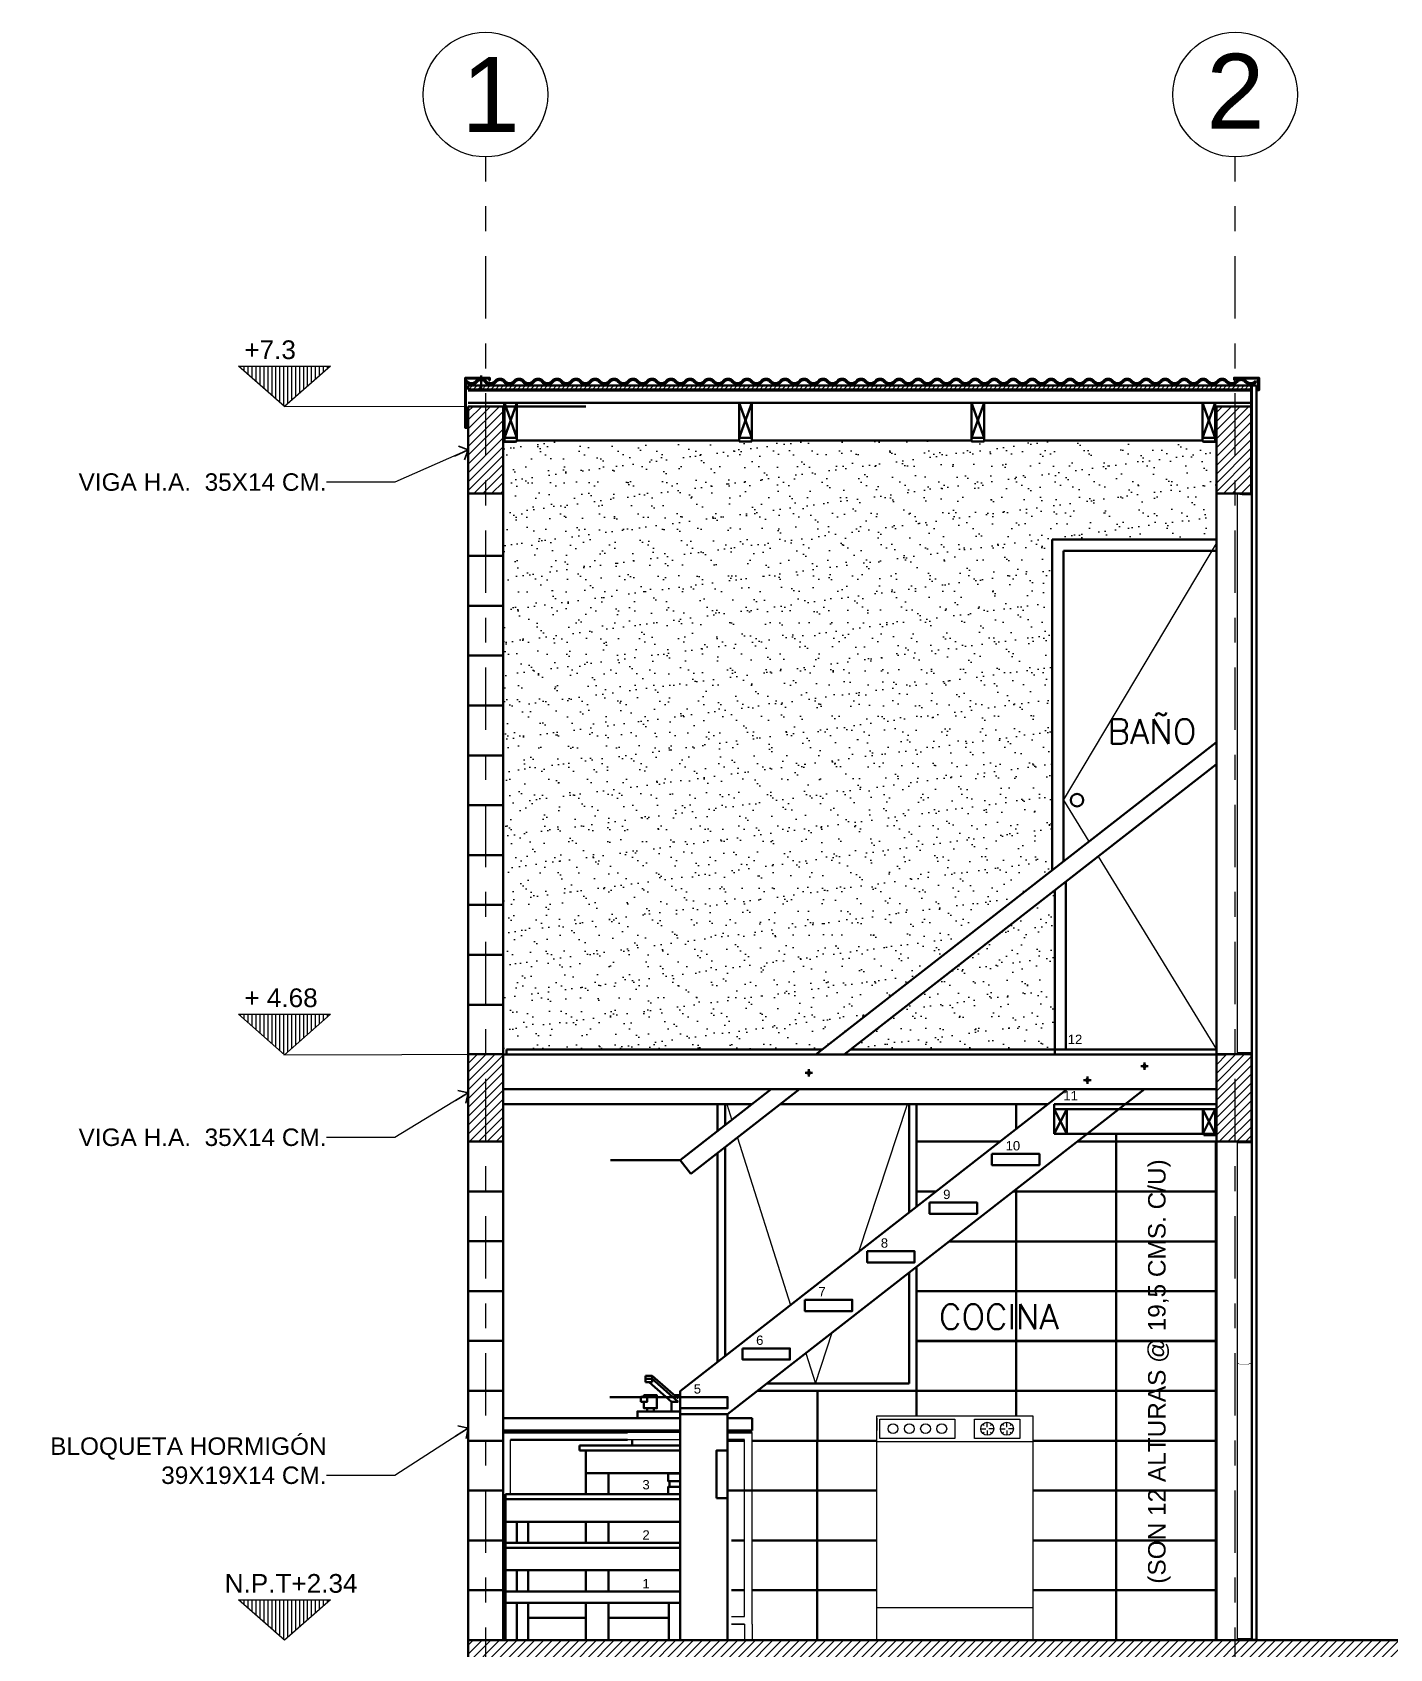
# Model space of a CAD drawing. Header units: metres. Extents: x -87 to 15, y -108 to -10.
# Drawn here: x -35.16 to -29.72, y -34.53 to -28.05 of the extents above; entities that cross this region are included whole.
import ezdxf

# ---------------------------------------------------------------- set-up
doc = ezdxf.new("R2010")
doc.units = ezdxf.units.M
doc.header["$LTSCALE"] = 5
doc.header["$MEASUREMENT"] = 0
doc.linetypes.add('CENTER', pattern=[2, 1.25, -0.25, 0.25, -0.25])
doc.layers.get('0').update_dxf_attribs({"color": 30})
for name, color, linetype, lineweight in [('A-ANNO-SYMB', 3, 'Continuous', 18), ('A-ANNO-TEXT', 3, 'Continuous', 18), ('A-ELEV-MBE1', 7, 'Continuous', 35), ('A-SECT-MCUT', 7, 'Continuous', 35), ('A-SECT-PATT', 8, 'Continuous', 18)]:
    doc.layers.add(name, color=color, linetype=linetype, lineweight=lineweight)
doc.styles.add('E-ARIAL', font='arial.ttf')
doc.styles.add('E-ROMANS', font='romans.shx', dxfattribs={"width": 0.8})
doc.dimstyles.new('E-0050_TICK_12', dxfattribs={"dimscale": 0.001, "dimtxt": 60, "dimasz": 60, "dimexe": 30, "dimexo": 20, "dimgap": 30, "dimtad": 0, "dimzin": 0, "dimdsep": 46, "dimtxsty": 'E-ROMANS', "dimblk": 'OBLIQUE', "dimcen": 30, "dimclrd": 256, "dimclre": 256, "dimclrt": 256, "dimadec": 0, "dimazin": 0, "dimtfac": 1, "dimtmove": 1, "dimatfit": 3, "dimldrblk": 'OPEN90', "dimfxl": 1, "dimtfill": 1, "dimtolj": 1, "dimtzin": 0, "dimlwd": -1, "dimarcsym": 0})
pattern_1 = [(45, (-35.186701, -38.129995), (-0.01767767, 0.01767767), [])]

# ---------------------------------------------------------------- blocks, each defined once
blk = doc.blocks.new('_Oblique')
at = {"color": 0, "linetype": 'ByBlock', "lineweight": -2}
blk.add_line((-0.5, -0.5), (0.5, 0.5), dxfattribs=at)
blk = doc.blocks.new('_Open90')
at = {"color": 0, "linetype": 'ByBlock', "lineweight": -2}
for p, q in [((0, 0), (-1, 0)), ((-0.5, 0.5), (0, 0)), ((0, 0), (-0.5, -0.5))]:
    blk.add_line(p, q, dxfattribs=at)

msp = doc.modelspace()

# ---------------------------------------------------------------- hatches: boundary and pattern name
at = {"layer": 'A-SECT-PATT'}
h = msp.add_hatch(dxfattribs=at)
h.set_pattern_fill('ANSI31', color=256, scale=0.005, angle=225, style=0)
h.set_pattern_definition([(270, (170.330776, -161.218171), (0.015875, -3e-17), [])])
h.paths.add_polyline_path([(-34.3366, -29.3909), (-34.1526, -29.5531), (-33.9686, -29.3909)])
h = msp.add_hatch(dxfattribs=at)
h.set_pattern_fill('ANSI31', color=256, scale=0.1, style=0)
h.set_pattern_definition([(45, (-53.859496, -47.525636), (-0.008838835, 0.008838835), [])])
h.paths.add_polyline_path([(-30.2763, -29.4686), (-33.416, -29.4686), (-33.416, -29.4836), (-30.2763, -29.4836)])
h = msp.add_hatch(dxfattribs=at)
h.set_pattern_fill('ANSI31', color=256, scale=0.2, style=0)
h.set_pattern_definition(pattern_1)
h.paths.add_polyline_path([(-33.276, -29.5518), (-33.416, -29.5518), (-33.416, -29.9018), (-33.276, -29.9018)])
h = msp.add_hatch(dxfattribs=at)
h.set_pattern_fill('ANSI31', color=256, scale=0.2, style=0)
h.set_pattern_definition(pattern_1)
h.paths.add_polyline_path([(-30.2763, -29.5518), (-30.4163, -29.5518), (-30.4163, -29.9018), (-30.2763, -29.9018)])
h = msp.add_hatch(dxfattribs=at)
h.set_pattern_fill('AR-SAND', color=256, scale=0.05, style=0)
h.set_pattern_definition([(37.5, (-35.1867, -38.129995), (-0.00314967, 0.0963412), [0, -0.076, 0, -0.085, 0, -0.08125]), (7.5, (-35.1867, -38.13), (0.0884888, 0.1411073), [0, -0.041, 0, -0.0685, 0, -0.02625]), (327.5, (-35.2482, -38.129995), (0.1557071, 0.00028295), [0, -0.025, 0, -0.09, 0, -0.1175]), (317.5, (-35.2482, -38.13), (0.1503063, 0.0438838), [0, -0.0125, 0, -0.059, 0, -0.0675])])
h.paths.add_polyline_path([(-31.0742, -30.0857), (-30.4163, -30.0857), (-30.4163, -29.9018), (-30.4163, -29.694), (-30.4216, -29.694), (-30.4216, -29.6922), (-30.4716, -29.6922), (-30.4716, -29.6883), (-31.3478, -29.6883), (-31.3478, -29.6922), (-31.3978, -29.6922), (-31.3978, -29.6883), (-32.2792, -29.6883), (-32.2792, -29.6922), (-32.3292, -29.6922), (-32.3292, -29.6883), (-33.2212, -29.6883), (-33.2212, -29.6922), (-33.226, -29.6922), (-33.226, -29.694), (-33.276, -29.694), (-33.276, -29.9018), (-33.276, -30.1516), (-33.276, -30.3516), (-33.276, -30.5516), (-33.276, -30.7516), (-33.276, -30.9516), (-33.276, -31.1516), (-33.276, -31.3516), (-33.276, -31.5516), (-33.276, -31.7516), (-33.276, -31.9516), (-33.276, -32.1507), (-33.2625, -32.1507), (-33.2625, -32.1309), (-31.9963, -32.1309), (-31.0742, -31.4116)])
h.paths.add_polyline_path([(-31.0642, -31.4926), (-31.8825, -32.1309), (-31.0642, -32.1309)], flags=17)
h = msp.add_hatch(dxfattribs=at)
h.set_pattern_fill('ANSI31', color=256, scale=0.005, angle=225, style=0)
h.set_pattern_definition([(270, (170.330776, -163.817288), (0.015875, -3e-17), [])])
h.paths.add_polyline_path([(-34.3366, -31.99), (-34.1526, -32.1523), (-33.9686, -31.99)])
h = msp.add_hatch(dxfattribs=at)
h.set_pattern_fill('ANSI31', color=256, scale=0.2, style=0)
h.set_pattern_definition(pattern_1)
h.paths.add_polyline_path([(-33.276, -32.1502), (-33.416, -32.1502), (-33.416, -32.5002), (-33.276, -32.5002)])
h = msp.add_hatch(dxfattribs=at)
h.set_pattern_fill('ANSI31', color=256, scale=0.2, style=0)
h.set_pattern_definition(pattern_1)
h.paths.add_polyline_path([(-30.276, -32.1502), (-30.416, -32.1502), (-30.416, -32.5002), (-30.276, -32.5002)])
h = msp.add_hatch(dxfattribs=at)
h.set_pattern_fill('STEEL', color=256, scale=0.02, angle=90, style=0)
h.set_pattern_definition([(225, (34.5176769, -66.8587383), (-0.00176776695, 0.00176776695), []), (225, (34.5164269, -66.8587383), (-0.00176776695, 0.00176776695), [])])
h.paths.add_polyline_path([(-30.466, -32.4752), (-30.466, -32.4702), (-30.421, -32.4702), (-30.421, -32.4252), (-30.416, -32.4252), (-30.416, -32.4752)])
h = msp.add_hatch(dxfattribs=at)
h.set_pattern_fill('ANSI31', color=256, scale=0.005, angle=225, style=0)
h.set_pattern_definition([(270, (170.330776, -166.166081), (0.015875, -3e-17), [])])
h.paths.add_polyline_path([(-34.3366, -34.3388), (-34.1526, -34.5011), (-33.9686, -34.3388)])
h = msp.add_hatch(dxfattribs=at)
h.set_pattern_fill('ANSI31', color=256, scale=0.2, style=0)
h.set_pattern_definition(pattern_1)
h.paths.add_polyline_path([(-33.276, -34.6009), (-30.4159, -34.6009), (-30.4159, -34.8509), (-30.2659, -34.8509), (-30.2659, -34.6009), (-27.4235, -34.6009), (-27.4235, -34.8509), (-27.2735, -34.8509), (-27.2735, -34.5009), (-27.4235, -34.5009), (-32.079, -34.5009), (-33.416, -34.5009), (-33.416, -34.8509), (-33.276, -34.8509)])

# ---------------------------------------------------------------- linework, layer by layer
at = {"layer": 'A-ANNO-SYMB'}
for p, q in [((-34.1528, -29.553), (-33.426, -29.5515)), ((-30.3331, -29.9044), (-30.3331, -32.1453)), ((-30.3125, -29.9058), (-30.2761, -29.9058)), ((-30.2761, -29.9058), (-30.2761, -32.1467)), ((-34.1551, -32.1521), (-33.2089, -32.1506)), ((-30.2767, -32.1453), (-30.3331, -32.1453)), ((-30.2761, -32.1467), (-30.3125, -32.1467)), ((-30.3331, -32.5059), (-30.3331, -34.4949)), ((-30.2767, -32.5059), (-30.3331, -32.5059)), ((-30.2767, -32.5059), (-30.2767, -34.497)), ((-33.276, -33.6593), (-33.276, -33.6093)), ((-33.276, -34.4358), (-33.276, -33.6673)), ((-33.246, -33.9089), (-33.246, -33.6973)), ((-32.566, -33.6673), (-32.777, -33.6673)), ((-32.566, -33.6973), (-32.777, -33.6973)), ((-32.308, -34.4058), (-32.308, -33.6973)), ((-32.278, -34.4358), (-32.278, -33.6673)), ((-32.3601, -34.4058), (-32.308, -34.4058)), ((-33.276, -34.4358), (-33.276, -34.5002)), ((-32.3601, -34.4358), (-32.308, -34.4358)), ((-32.308, -34.4358), (-32.308, -34.5002)), ((-32.278, -34.4358), (-32.278, -34.5002)), ((-30.2776, -34.4949), (-30.3331, -34.4949))]:
    msp.add_line(p, q, dxfattribs=at)
at = {"layer": 'A-ANNO-SYMB', "ltscale": 0.003}
for p, q in [((-31.0292, -31.1314), (-30.4163, -30.1013)), ((-31.0292, -31.1314), (-30.9275, -31.2972)), ((-30.8907, -31.3573), (-30.4161, -32.1309)), ((-32.3797, -32.3507), (-32.3595, -32.4142)), ((-31.8497, -32.9427), (-31.655, -32.3507)), ((-32.3369, -32.4853), (-32.1235, -33.1562)), ((-32.0235, -33.4709), (-31.9564, -33.2668)), ((-32.0622, -33.3493), (-32.0235, -33.4709)), ((-31.7779, -33.6093), (-31.7779, -33.6593)), ((-31.3524, -33.6346), (-31.3476, -33.6394)), ((-31.3346, -33.6459), (-31.3346, -33.6263)), ((-31.3215, -33.6394), (-31.3165, -33.6343)), ((-31.2742, -33.6346), (-31.2694, -33.6394)), ((-31.2563, -33.6459), (-31.2563, -33.6263)), ((-31.2433, -33.6394), (-31.2382, -33.6343)), ((-31.152, -33.7046), (-31.778, -33.7046)), ((-31.3607, -33.6524), (-31.3411, -33.6524)), ((-31.3476, -33.6655), (-31.353, -33.6708)), ((-31.3346, -33.6589), (-31.3346, -33.6785)), ((-31.3085, -33.6524), (-31.328, -33.6524)), ((-31.3162, -33.6708), (-31.3215, -33.6655)), ((-31.2824, -33.6524), (-31.2628, -33.6524)), ((-31.2694, -33.6655), (-31.2747, -33.6708)), ((-31.2563, -33.6589), (-31.2563, -33.6785)), ((-31.2302, -33.6524), (-31.2498, -33.6524)), ((-31.2379, -33.6708), (-31.2433, -33.6655)), ((-31.778, -34.3698), (-31.152, -34.3698))]:
    msp.add_line(p, q, dxfattribs=at)
at = {"layer": 'A-ANNO-SYMB', "linetype": 'CENTER', "ltscale": 0.04}
for points in [[(-33.3458, -39.0995), (-33.3458, -28.5516)], [(-30.3409, -39.0995), (-30.3409, -28.5516)]]:
    msp.add_lwpolyline(points, dxfattribs=at)
at = {"layer": 'A-ANNO-SYMB'}
for points in [[(-34.1528, -29.553), (-34.3368, -29.3907), (-33.9688, -29.3907)], [(-34.1528, -32.1521), (-34.3368, -31.9898), (-33.9688, -31.9898)], [(-34.1528, -34.5009), (-34.3368, -34.3386), (-33.9688, -34.3386)], [(-32.308, -34.4358), (-32.3601, -34.4358), (-32.3601, -34.4358), (-32.308, -34.4358)]]:
    msp.add_lwpolyline(points, close=True, dxfattribs=at)
at = {"layer": 'A-ANNO-SYMB', "ltscale": 0.003}
for points in [[(-31.778, -34.5002), (-31.778, -33.6002), (-31.152, -33.6002), (-31.152, -34.5002)], [(-31.765, -33.6915), (-31.765, -33.6133), (-31.465, -33.6133), (-31.465, -33.6915)], [(-31.3867, -33.6915), (-31.3867, -33.6133), (-31.2041, -33.6133), (-31.2041, -33.6915)]]:
    msp.add_lwpolyline(points, close=True, dxfattribs=at)
at = {"layer": 'A-ANNO-SYMB'}
for centre in [(-33.347, -28.3016), (-30.3409, -28.3016)]:
    msp.add_circle(centre, 0.25, dxfattribs=at)
at = {"layer": 'A-ANNO-SYMB', "ltscale": 0.003}
for centre, radius in [((-31.7128, -33.6524), 0.0196), ((-31.6476, -33.6524), 0.0196), ((-31.5824, -33.6524), 0.0196), ((-31.5172, -33.6524), 0.0196), ((-31.3346, -33.6524), 0.0261), ((-31.2563, -33.6524), 0.0261)]:
    msp.add_circle(centre, radius, dxfattribs=at)
at = {"layer": 'A-ELEV-MBE1'}
for p, q in [((-33.3639, -29.4286), (-33.3639, -29.4879)), ((-33.4218, -29.4499), (-33.4257, -29.4531)), ((-33.416, -29.4686), (-30.2763, -29.4686)), ((-33.416, -29.4836), (-33.416, -29.4686)), ((-33.416, -29.4836), (-30.2763, -29.4836)), ((-33.416, -29.4883), (-30.2763, -29.4883)), ((-33.3317, -29.4476), (-33.3287, -29.4476)), ((-32.355, -29.4499), (-32.3589, -29.4531)), ((-32.3169, -29.4499), (-32.3131, -29.4531)), ((-31.7454, -29.4499), (-31.7493, -29.4531)), ((-30.6786, -29.4499), (-30.6825, -29.4531)), ((-30.6405, -29.4499), (-30.6367, -29.4531)), ((-30.3421, -29.4467), (-30.3451, -29.4467)), ((-30.2763, -29.4836), (-30.2763, -29.4686)), ((-30.2763, -29.4836), (-30.2763, -29.5518)), ((-30.2559, -29.4686), (-30.2739, -29.4686)), ((-30.2589, -29.4491), (-30.2549, -29.452)), ((-30.2551, -29.4872), (-30.2551, -29.4742)), ((-30.2521, -29.4742), (-30.2551, -29.4742)), ((-30.2521, -29.4842), (-30.2521, -29.4742)), ((-33.4157, -29.5383), (-30.2763, -29.5383)), ((-33.276, -29.5518), (-32.9451, -29.5518)), ((-33.2717, -29.594), (-33.2717, -29.5383)), ((-30.4216, -29.6922), (-30.4216, -29.5383)), ((-33.4217, -29.6346), (-33.4217, -29.6246)), ((-33.4187, -29.6246), (-33.4217, -29.6246)), ((-33.4187, -29.6376), (-33.4187, -29.6246)), ((-33.2712, -29.594), (-33.276, -29.594)), ((-33.2212, -29.6883), (-32.3292, -29.6883)), ((-32.2792, -29.6883), (-31.3978, -29.6883)), ((-31.3478, -29.6883), (-30.4716, -29.6883)), ((-30.4216, -29.644), (-30.4173, -29.644)), ((-33.226, -29.694), (-33.226, -29.6922)), ((-30.4163, -29.9018), (-30.4159, -34.5009)), ((-31.0742, -31.4116), (-31.0742, -30.0857)), ((-30.4163, -30.0857), (-31.0742, -30.0857)), ((-31.0292, -30.1307), (-31.0292, -31.3765)), ((-30.4163, -30.1307), (-31.0292, -30.1307)), ((-32.0218, -32.1508), (-30.416, -30.8982)), ((-31.908, -32.1508), (-30.416, -30.987)), ((-31.0642, -32.1307), (-31.0642, -31.4926)), ((-31.0192, -31.4575), (-31.0192, -32.1307)), ((-33.276, -32.1509), (-30.4161, -32.1507)), ((-33.2625, -32.1309), (-33.2625, -32.1509)), ((-31.9963, -32.1309), (-33.2625, -32.1309)), ((-30.4161, -32.1309), (-31.8825, -32.1309)), ((-31.0642, -32.1507), (-31.8821, -32.1507)), ((-31.0642, -32.1307), (-31.0642, -32.1507)), ((-30.378, -32.1507), (-31.0642, -32.1507)), ((-32.0502, -32.2399), (-32.0502, -32.2099)), ((-30.6895, -32.1981), (-30.7195, -32.1981)), ((-30.7045, -32.2131), (-30.7045, -32.1831)), ((-32.0352, -32.2249), (-32.0652, -32.2249)), ((-30.9186, -32.2542), (-30.9486, -32.2542)), ((-30.9336, -32.2692), (-30.9336, -32.2392)), ((-33.276, -32.2909), (-30.4161, -32.2907)), ((-32.566, -33.5014), (-31.0139, -32.2907)), ((-32.566, -32.5752), (-32.2013, -32.2908)), ((-32.5229, -32.6304), (-32.0875, -32.2908)), ((-32.376, -33.5941), (-30.705, -32.2907)), ((-32.2781, -32.3507), (-33.276, -32.3507)), ((-32.416, -32.3507), (-32.416, -32.4582)), ((-32.416, -32.4582), (-32.416, -32.3509)), ((-32.386, -32.4348), (-32.386, -32.3507)), ((-31.0908, -32.3507), (-32.1643, -32.3507)), ((-31.6485, -32.7857), (-31.6485, -32.3507)), ((-31.6185, -32.7112), (-31.6185, -32.3507)), ((-31.2185, -32.4503), (-31.2185, -32.3507)), ((-31.066, -32.3502), (-31.066, -32.3702)), ((-30.8069, -32.3702), (-30.416, -32.3702)), ((-30.416, -32.3507), (-30.7819, -32.3507)), ((-30.7813, -32.3502), (-30.416, -32.3502)), ((-30.421, -32.4689), (-30.4211, -32.3702)), ((-30.9351, -32.4702), (-30.416, -32.4702)), ((-32.386, -33.361), (-32.386, -32.5236)), ((-32.386, -32.5834), (-32.386, -32.5236)), ((-32.566, -32.5752), (-32.8456, -32.5752)), ((-32.566, -32.5752), (-32.5229, -32.6304)), ((-32.416, -32.6152), (-32.416, -32.547)), ((-32.416, -32.547), (-32.416, -33.3844)), ((-32.416, -32.547), (-32.416, -32.6152)), ((-32.416, -33.3844), (-32.416, -32.757)), ((-31.6485, -33.4709), (-31.6485, -33.0267)), ((-31.6185, -33.5009), (-31.6185, -33.028)), ((-32.7048, -33.4398), (-32.7048, -33.4528)), ((-32.6788, -33.4398), (-32.7048, -33.4398)), ((-32.6788, -33.4528), (-32.6788, -33.4398)), ((-32.5744, -33.5311), (-32.6788, -33.4398)), ((-32.7048, -33.4528), (-32.7048, -33.4659)), ((-32.7048, -33.4528), (-32.6788, -33.4528)), ((-32.7048, -33.4659), (-32.6788, -33.4659)), ((-32.6903, -33.4658), (-32.6005, -33.5441)), ((-32.6788, -33.4659), (-32.6788, -33.4528)), ((-32.6788, -33.4528), (-32.5744, -33.5441)), ((-32.566, -33.5014), (-32.566, -34.3052)), ((-32.218, -33.4709), (-31.6485, -33.4709)), ((-31.6185, -33.5002), (-32.1016, -33.5002)), ((-31.6185, -33.5009), (-32.1016, -33.5009)), ((-31.6485, -33.4709), (-32.0359, -33.4709)), ((-32.566, -33.5252), (-32.8483, -33.5252)), ((-32.6983, -33.5832), (-32.6983, -33.5702)), ((-32.6722, -33.5702), (-32.6722, -33.5832)), ((-32.6005, -33.5441), (-32.6005, -33.5832)), ((-32.6005, -33.5441), (-32.5744, -33.5441)), ((-32.566, -33.518), (-32.5893, -33.518)), ((-33.276, -33.6093), (-32.566, -33.6093)), ((-32.7375, -33.6093), (-32.566, -33.6093)), ((-32.566, -33.7047), (-32.566, -33.5878)), ((-32.376, -33.5936), (-32.566, -33.5936)), ((-32.376, -33.5941), (-32.376, -34.5002)), ((-32.376, -33.6093), (-32.278, -33.6093)), ((-32.278, -33.6593), (-32.278, -33.6093)), ((-33.276, -33.6593), (-32.566, -33.6593)), ((-33.276, -33.6673), (-32.777, -33.6673)), ((-33.246, -33.6973), (-32.777, -33.6973)), ((-32.376, -33.6593), (-32.278, -33.6593)), ((-32.376, -33.6673), (-32.278, -33.6673)), ((-32.376, -33.6973), (-32.308, -33.6973)), ((-32.308, -33.7002), (-32.376, -33.7002)), ((-31.152, -33.7002), (-30.4185, -33.7002)), ((-30.4185, -33.7002), (-30.4185, -34.5002)), ((-32.9701, -33.7202), (-32.9701, -33.7402)), ((-32.566, -33.7202), (-32.9701, -33.7202)), ((-32.566, -33.7402), (-32.9701, -33.7402)), ((-32.9442, -33.7402), (-32.9442, -33.9152)), ((-32.566, -33.8302), (-32.9442, -33.8302)), ((-32.8542, -33.8302), (-32.8542, -33.9152)), ((-32.6089, -33.8321), (-32.6089, -33.8302)), ((-32.6089, -33.8856), (-32.6089, -33.8625)), ((-33.266, -33.9352), (-33.266, -33.9152)), ((-32.566, -33.9152), (-33.266, -33.9152)), ((-33.266, -34.1102), (-33.266, -33.9352)), ((-32.566, -33.9352), (-33.266, -33.9352)), ((-32.566, -34.0252), (-33.266, -34.0252)), ((-33.2208, -34.1102), (-33.2208, -34.0252)), ((-33.176, -34.0252), (-33.176, -34.1102)), ((-32.9442, -34.0252), (-32.9442, -34.1102)), ((-32.8542, -34.0252), (-32.8542, -34.1102)), ((-33.266, -34.1102), (-33.266, -34.1302)), ((-32.566, -34.1102), (-33.266, -34.1102)), ((-33.266, -34.1302), (-33.266, -34.3052)), ((-32.566, -34.1302), (-33.266, -34.1302)), ((-32.566, -34.2202), (-33.266, -34.2202)), ((-33.2208, -34.2202), (-33.2208, -34.3052)), ((-33.176, -34.3052), (-33.176, -34.2202)), ((-32.9442, -34.2202), (-32.9442, -34.3052)), ((-32.8542, -34.2202), (-32.8542, -34.3052)), ((-33.266, -34.3502), (-33.266, -34.3052)), ((-32.566, -34.3052), (-33.266, -34.3052)), ((-32.566, -34.3502), (-33.266, -34.3502)), ((-33.176, -34.3502), (-33.176, -34.5002)), ((-32.9442, -34.3502), (-32.9442, -34.5002)), ((-32.8542, -34.3502), (-32.8542, -34.5002)), ((-32.566, -34.3052), (-32.566, -34.3502)), ((-32.9442, -34.4102), (-33.176, -34.4102)), ((-32.611, -34.4102), (-32.8542, -34.4102))]:
    msp.add_line(p, q, dxfattribs=at)
at = {"layer": 'A-ELEV-MBE1', "ltscale": 0.03}
for p, q in [((-31.066, -32.3502), (-30.7813, -32.3502)), ((-31.066, -32.3702), (-30.8069, -32.3702)), ((-31.016, -32.3702), (-31.066, -32.4702)), ((-31.066, -32.3702), (-31.016, -32.4702)), ((-30.4211, -32.3702), (-30.4711, -32.4702)), ((-30.4711, -32.3705), (-30.4211, -32.4705)), ((-31.066, -32.4702), (-30.9351, -32.4702))]:
    msp.add_line(p, q, dxfattribs=at)
at = {"layer": 'A-ELEV-MBE1'}
for points in [[(-33.4187, -29.6376), (-33.4287, -29.6376), (-33.4287, -29.4376), (-33.3287, -29.4376), (-33.3287, -29.4476)], [(-33.4217, -29.6346), (-33.4257, -29.6346), (-33.4257, -29.4406), (-33.3317, -29.4406), (-33.3317, -29.4476)], [(-30.2551, -29.4872), (-30.2451, -29.4872), (-30.2451, -29.4367), (-30.3451, -29.4367), (-30.3451, -29.4467)], [(-30.2521, -29.4842), (-30.2481, -29.4842), (-30.2481, -29.4397), (-30.3421, -29.4397), (-30.3421, -29.4467)], [(-30.2559, -29.4686), (-30.2559, -34.499), (-30.2739, -34.499), (-30.2739, -29.4686)], [(-33.276, -29.594), (-33.276, -29.694), (-33.226, -29.694)], [(-30.4173, -29.594), (-30.4173, -29.694), (-30.4673, -29.694)], [(-33.2712, -29.6784), (-33.2712, -29.6922), (-33.2212, -29.6922), (-33.2212, -29.6784)], [(-32.3292, -29.6784), (-32.3292, -29.6922), (-32.2792, -29.6922), (-32.2792, -29.6784)], [(-31.3978, -29.6784), (-31.3978, -29.6922), (-31.3478, -29.6922), (-31.3478, -29.6784)], [(-30.4716, -29.6784), (-30.4716, -29.6922), (-30.4216, -29.6922), (-30.4216, -29.6784)], [(-31.4203, -32.5009), (-31.6185, -32.5009), (-31.6185, -32.3507)], [(-30.8185, -32.4702), (-30.8185, -32.5009), (-30.9744, -32.5009)], [(-30.4185, -32.5009), (-30.4185, -32.5009), (-30.8185, -32.5009), (-30.8185, -32.4702)], [(-30.466, -32.4752), (-30.466, -32.4702), (-30.421, -32.4702), (-30.421, -32.4252), (-30.416, -32.4252)], [(-30.466, -32.4752), (-30.416, -32.4752), (-30.416, -32.4252)], [(-31.5398, -32.7009), (-31.6185, -32.7009), (-31.6185, -32.5009), (-31.2834, -32.5009)], [(-30.9744, -32.5009), (-30.8185, -32.5009), (-30.8185, -32.7009), (-31.2185, -32.7009), (-31.2185, -32.6913)], [(-31.6185, -32.7623), (-31.6185, -32.7009), (-31.6088, -32.7009)], [(-31.2308, -32.7009), (-31.2185, -32.7009), (-31.2185, -32.9009), (-31.4873, -32.9009)], [(-31.2185, -32.6913), (-31.2185, -32.7009), (-31.2308, -32.7009)], [(-31.4873, -32.9009), (-31.2185, -32.9009), (-31.2185, -33.1009), (-31.6185, -33.1009), (-31.6185, -33.0033)], [(-32.2556, -33.5002), (-32.016, -33.5002), (-32.016, -33.7002)], [(-31.6185, -33.6002), (-31.6185, -33.5002), (-31.2185, -33.5002), (-31.2185, -33.6002)], [(-31.2185, -33.6002), (-31.2185, -33.5002), (-30.8185, -33.5002), (-30.8185, -34.5002)], [(-30.8185, -33.6002), (-30.8185, -33.5002), (-30.4185, -33.5002), (-30.4185, -33.7002), (-30.4284, -33.7002)], [(-32.7114, -33.5245), (-32.7114, -33.518), (-32.6592, -33.518), (-32.6592, -33.5702), (-32.7114, -33.5702), (-32.7114, -33.5441)], [(-32.566, -33.5832), (-32.7375, -33.5832), (-32.7375, -33.6093), (-32.566, -33.6093)], [(-32.7589, -33.7202), (-32.7589, -33.6973)], [(-32.278, -33.7002), (-32.079, -33.7002)], [(-32.017, -33.7002), (-32.278, -33.7002)], [(-32.017, -33.7002), (-32.049, -33.7002)], [(-32.049, -33.7002), (-32.017, -33.7002)], [(-31.778, -33.9002), (-32.017, -33.9002), (-32.017, -33.7002), (-31.778, -33.7002)], [(-31.152, -33.7002), (-31.111, -33.7002)], [(-32.421, -33.9302), (-32.421, -33.7402), (-32.376, -33.7402), (-32.376, -33.9302), (-32.421, -33.9302)], [(-32.566, -33.8625), (-32.6144, -33.8625), (-32.6144, -33.8321), (-32.566, -33.8321)], [(-32.6144, -33.9089), (-32.6144, -33.8856), (-32.566, -33.8856)], [(-32.278, -33.9002), (-32.376, -33.9002)], [(-32.3601, -33.9002), (-32.308, -33.9002)], [(-32.079, -33.9002), (-32.278, -33.9002)], [(-32.278, -33.9002), (-32.017, -33.9002)], [(-32.049, -33.9002), (-32.017, -33.9002)], [(-31.778, -34.1002), (-32.017, -34.1002), (-32.017, -33.9002), (-31.778, -33.9002)], [(-31.111, -33.9002), (-31.152, -33.9002)], [(-31.152, -33.9002), (-30.416, -33.9002)], [(-32.3601, -34.1002), (-32.308, -34.1002)], [(-32.308, -34.1002), (-32.3601, -34.1002)], [(-32.017, -34.1002), (-32.278, -34.1002)], [(-32.278, -34.1002), (-32.079, -34.1002)], [(-32.017, -34.1002), (-32.049, -34.1002)], [(-32.049, -34.1002), (-32.017, -34.1002)], [(-31.778, -34.3002), (-32.017, -34.3002), (-32.017, -34.1002), (-31.778, -34.1002)], [(-30.416, -34.1002), (-31.152, -34.1002)], [(-31.152, -34.1002), (-31.111, -34.1002)], [(-33.266, -34.5002), (-33.266, -34.3502), (-33.221, -34.3502), (-33.221, -34.5002), (-33.266, -34.5002)], [(-32.611, -34.5002), (-32.611, -34.3502), (-32.566, -34.3502), (-32.566, -34.5002), (-32.611, -34.5002)], [(-32.3601, -34.3002), (-32.308, -34.3002)], [(-32.308, -34.3002), (-32.3601, -34.3002)], [(-32.017, -34.3002), (-32.278, -34.3002)], [(-32.278, -34.3002), (-32.079, -34.3002)], [(-32.017, -34.3002), (-32.049, -34.3002)], [(-32.049, -34.3002), (-32.017, -34.3002)], [(-32.017, -34.5002), (-32.017, -34.3002), (-31.778, -34.3002)], [(-30.4159, -34.3002), (-31.152, -34.3002)], [(-31.617, -34.5002), (-32.017, -34.5002), (-32.017, -34.4358)], [(-30.4159, -34.5009), (-30.4159, -34.5009), (-30.2659, -34.5009)]]:
    msp.add_lwpolyline(points, dxfattribs=at)
at = {"layer": 'A-ELEV-MBE1', "const_width": 0.0015}
for points in [[(-30.3343, -29.9336), (-30.3343, -29.9036), (-30.3253, -29.9036), (-30.3224, -29.9066), (-30.3051, -29.9066), (-30.2878, -29.9066), (-30.2848, -29.9036), (-30.2758, -29.9036), (-30.2758, -29.9336)], [(-30.3343, -32.1195), (-30.3343, -32.1495), (-30.3253, -32.1495), (-30.3224, -32.1465), (-30.3051, -32.1465), (-30.2878, -32.1465), (-30.2848, -32.1495), (-30.2758, -32.1495), (-30.2758, -32.1195)], [(-30.3343, -32.5317), (-30.3343, -32.5017), (-30.3253, -32.5017), (-30.3224, -32.5046), (-30.3051, -32.5046), (-30.2878, -32.5046), (-30.2848, -32.5017), (-30.2758, -32.5017), (-30.2758, -32.5317)], [(-30.3343, -33.4214), (-30.3343, -33.3914), (-30.3253, -33.3914), (-30.3224, -33.3944), (-30.3051, -33.3944), (-30.2878, -33.3944), (-30.2848, -33.3914), (-30.2758, -33.3914), (-30.2758, -33.4214)], [(-30.3343, -34.4703), (-30.3343, -34.5003), (-30.3253, -34.5003), (-30.3224, -34.4973), (-30.3051, -34.4973), (-30.2878, -34.4973), (-30.2848, -34.5003), (-30.2758, -34.5003), (-30.2758, -34.4703)]]:
    msp.add_lwpolyline(points, dxfattribs=at)
at = {"layer": 'A-ELEV-MBE1'}
for points in [[(-31.0642, -32.1309), (-31.0642, -32.1507), (-30.4161, -32.1507), (-30.4161, -32.1309)], [(-30.8185, -32.5009), (-30.4185, -32.5009), (-30.4185, -32.7009), (-30.8185, -32.7009)], [(-31.2185, -32.7009), (-30.8185, -32.7009), (-30.8185, -32.9009), (-31.2185, -32.9009)], [(-30.8185, -32.7009), (-30.4185, -32.7009), (-30.4185, -32.9009), (-30.8185, -32.9009)], [(-31.2185, -32.9009), (-30.8185, -32.9009), (-30.8185, -33.1009), (-31.2185, -33.1009)], [(-30.8185, -32.9009), (-30.4185, -32.9009), (-30.4185, -33.1009), (-30.8185, -33.1009)], [(-31.6185, -33.1009), (-31.2185, -33.1009), (-31.2185, -33.3009), (-31.6185, -33.3009)], [(-31.2185, -33.1009), (-30.8185, -33.1009), (-30.8185, -33.3009), (-31.2185, -33.3009)], [(-30.8185, -33.1009), (-30.4185, -33.1009), (-30.4185, -33.3009), (-30.8185, -33.3009)], [(-31.6185, -33.3002), (-31.2185, -33.3002), (-31.2185, -33.5002), (-31.6185, -33.5002)], [(-31.6185, -33.3009), (-31.2185, -33.3009), (-31.2185, -33.5009), (-31.6185, -33.5009)], [(-31.2185, -33.3002), (-30.8185, -33.3002), (-30.8185, -33.5002), (-31.2185, -33.5002)], [(-31.2185, -33.3009), (-30.8185, -33.3009), (-30.8185, -33.5009), (-31.2185, -33.5009)], [(-30.8185, -33.3002), (-30.4185, -33.3002), (-30.4185, -33.5002), (-30.8185, -33.5002)], [(-30.8185, -33.3009), (-30.4185, -33.3009), (-30.4185, -33.5009), (-30.8185, -33.5009)], [(-32.7244, -33.5441), (-32.7244, -33.5246), (-32.6983, -33.5246), (-32.6983, -33.5441)]]:
    msp.add_lwpolyline(points, close=True, dxfattribs=at)
at = {"layer": 'A-ELEV-MBE1', "ltscale": 0.03}
for points in [[(-31.066, -32.4702), (-31.066, -32.3702), (-31.016, -32.3702), (-31.016, -32.4702), (-31.066, -32.4702)], [(-30.4711, -32.4702), (-30.4711, -32.3702), (-30.4211, -32.3702), (-30.4211, -32.4702), (-30.4711, -32.4702)]]:
    msp.add_lwpolyline(points, dxfattribs=at)
for points in [[(-31.316, -32.5502), (-31.126, -32.5502), (-31.126, -32.5952), (-31.316, -32.5952)], [(-31.566, -32.7452), (-31.376, -32.7452), (-31.376, -32.7902), (-31.566, -32.7902)], [(-31.816, -32.9402), (-31.626, -32.9402), (-31.626, -32.9852), (-31.816, -32.9852)], [(-32.066, -33.1352), (-31.876, -33.1352), (-31.876, -33.1802), (-32.066, -33.1802)], [(-32.316, -33.3302), (-32.126, -33.3302), (-32.126, -33.3752), (-32.316, -33.3752)], [(-32.566, -33.5252), (-32.376, -33.5252), (-32.376, -33.5702), (-32.566, -33.5702)]]:
    msp.add_lwpolyline(points, close=True, dxfattribs=at)
at = {"layer": 'A-ELEV-MBE1', "ltscale": 0.003}
msp.add_lwpolyline([(-31.2185, -34.5002), (-31.6185, -34.5002)], dxfattribs=at)
at = {"layer": 'A-ELEV-MBE1'}
for centre, radius in [((-30.9748, -31.1314), 0.025), ((-30.7045, -32.1981), 0.005), ((-32.0502, -32.2249), 0.005), ((-30.9336, -32.2542), 0.005)]:
    msp.add_circle(centre, radius, dxfattribs=at)
for centre, radius, start, end in [((-33.4028, -29.4342), 0.0297, 219.42406, 320.57594), ((-33.4028, -29.4342), 0.0247, 219.42406, 320.57594), ((-33.3647, -29.4655), 0.0247, 39.42406, 140.57594), ((-33.3647, -29.4655), 0.0197, 39.42406, 140.57594), ((-33.3266, -29.4342), 0.0297, 219.42406, 320.57594), ((-33.3266, -29.4342), 0.0247, 219.42406, 320.57594), ((-33.2885, -29.4655), 0.0247, 39.42406, 140.57594), ((-33.2885, -29.4655), 0.0197, 39.42406, 140.57594), ((-33.2504, -29.4342), 0.0297, 219.42406, 320.57594), ((-33.2504, -29.4342), 0.0247, 219.42406, 320.57594), ((-33.2123, -29.4655), 0.0247, 39.42406, 140.57594), ((-33.2123, -29.4655), 0.0197, 39.42406, 140.57594), ((-33.1742, -29.4342), 0.0297, 219.42406, 320.57594), ((-33.1742, -29.4342), 0.0247, 219.42406, 320.57594), ((-33.1361, -29.4655), 0.0247, 39.42406, 140.57594), ((-33.1361, -29.4655), 0.0197, 39.42406, 140.57594), ((-33.098, -29.4342), 0.0297, 219.42406, 320.57594), ((-33.098, -29.4342), 0.0247, 219.42406, 320.57594), ((-33.0599, -29.4655), 0.0247, 39.42406, 140.57594), ((-33.0599, -29.4655), 0.0197, 39.42406, 140.57594), ((-33.0218, -29.4342), 0.0297, 219.42406, 320.57594), ((-33.0218, -29.4342), 0.0247, 219.42406, 320.57594), ((-32.9837, -29.4655), 0.0247, 39.42406, 140.57594), ((-32.9837, -29.4655), 0.0197, 39.42406, 140.57594), ((-32.9456, -29.4342), 0.0297, 219.42406, 320.57594), ((-32.9456, -29.4342), 0.0247, 219.42406, 320.57594), ((-32.9075, -29.4655), 0.0247, 39.42406, 140.57594), ((-32.9075, -29.4655), 0.0197, 39.42406, 140.57594), ((-32.8694, -29.4342), 0.0297, 219.42406, 320.57594), ((-32.8694, -29.4342), 0.0247, 219.42406, 320.57594), ((-32.8313, -29.4655), 0.0247, 39.42406, 140.57594), ((-32.8313, -29.4655), 0.0197, 39.42406, 140.57594), ((-32.7932, -29.4342), 0.0297, 219.42406, 320.57594), ((-32.7932, -29.4342), 0.0247, 219.42406, 320.57594), ((-32.7551, -29.4655), 0.0247, 39.42406, 140.57594), ((-32.7551, -29.4655), 0.0197, 39.42406, 140.57594), ((-32.717, -29.4342), 0.0297, 219.42406, 320.57594), ((-32.717, -29.4342), 0.0247, 219.42406, 320.57594), ((-32.6789, -29.4655), 0.0247, 39.42406, 140.57594), ((-32.6789, -29.4655), 0.0197, 39.42406, 140.57594), ((-32.6408, -29.4342), 0.0297, 219.42406, 320.57594), ((-32.6408, -29.4342), 0.0247, 219.42406, 320.57594), ((-32.6027, -29.4655), 0.0247, 39.42406, 140.57594), ((-32.6027, -29.4655), 0.0197, 39.42406, 140.57594), ((-32.5646, -29.4342), 0.0297, 219.42406, 320.57594), ((-32.5646, -29.4342), 0.0247, 219.42406, 320.57594), ((-32.5265, -29.4655), 0.0247, 39.42406, 140.57594), ((-32.5265, -29.4655), 0.0197, 39.42406, 140.57594), ((-32.4884, -29.4342), 0.0297, 219.42406, 320.57594), ((-32.4884, -29.4342), 0.0247, 219.42406, 320.57594), ((-32.4503, -29.4655), 0.0247, 39.42406, 140.57594), ((-32.4503, -29.4655), 0.0197, 39.42406, 140.57594), ((-32.4122, -29.4342), 0.0297, 219.42406, 320.57594), ((-32.4122, -29.4342), 0.0247, 219.42406, 320.57594), ((-32.3741, -29.4655), 0.0247, 39.42406, 140.57594), ((-32.3741, -29.4655), 0.0197, 39.42406, 140.57594), ((-32.336, -29.4342), 0.0297, 219.42406, 320.57594), ((-32.336, -29.4342), 0.0297, 219.42406, 320.57594), ((-32.336, -29.4342), 0.0247, 219.42406, 320.57594), ((-32.336, -29.4342), 0.0247, 219.42406, 320.57594), ((-32.2979, -29.4655), 0.0247, 39.42406, 140.57594), ((-32.2979, -29.4655), 0.0197, 39.42406, 140.57594), ((-32.2598, -29.4342), 0.0297, 219.42406, 320.57594), ((-32.2598, -29.4342), 0.0247, 219.42406, 320.57594), ((-32.2217, -29.4655), 0.0247, 39.42406, 140.57594), ((-32.2217, -29.4655), 0.0197, 39.42406, 140.57594), ((-32.1836, -29.4342), 0.0297, 219.42406, 320.57594), ((-32.1836, -29.4342), 0.0247, 219.42406, 320.57594), ((-32.1455, -29.4655), 0.0247, 39.42406, 140.57594), ((-32.1455, -29.4655), 0.0197, 39.42406, 140.57594), ((-32.1074, -29.4342), 0.0297, 219.42406, 320.57594), ((-32.1074, -29.4342), 0.0247, 219.42406, 320.57594), ((-32.0693, -29.4655), 0.0247, 39.42406, 140.57594), ((-32.0693, -29.4655), 0.0197, 39.42406, 140.57594), ((-32.0312, -29.4342), 0.0297, 219.42406, 320.57594), ((-32.0312, -29.4342), 0.0247, 219.42406, 320.57594), ((-31.9931, -29.4655), 0.0247, 39.42406, 140.57594), ((-31.9931, -29.4655), 0.0197, 39.42406, 140.57594), ((-31.955, -29.4342), 0.0297, 219.42406, 320.57594), ((-31.955, -29.4342), 0.0247, 219.42406, 320.57594), ((-31.9169, -29.4655), 0.0247, 39.42406, 140.57594), ((-31.9169, -29.4655), 0.0197, 39.42406, 140.57594), ((-31.8788, -29.4342), 0.0297, 219.42406, 320.57594), ((-31.8788, -29.4342), 0.0247, 219.42406, 320.57594), ((-31.8407, -29.4655), 0.0247, 39.42406, 140.57594), ((-31.8407, -29.4655), 0.0197, 39.42406, 140.57594), ((-31.8026, -29.4342), 0.0297, 219.42406, 320.57594), ((-31.8026, -29.4342), 0.0247, 219.42406, 320.57594), ((-31.7645, -29.4655), 0.0247, 39.42406, 140.57594), ((-31.7645, -29.4655), 0.0197, 39.42406, 140.57594), ((-31.7264, -29.4342), 0.0297, 219.42406, 320.57594), ((-31.7264, -29.4342), 0.0297, 219.42406, 320.57594), ((-31.7264, -29.4342), 0.0247, 219.42406, 320.57594), ((-31.7264, -29.4342), 0.0247, 219.42406, 320.57594), ((-31.6883, -29.4655), 0.0247, 39.42406, 140.57594), ((-31.6883, -29.4655), 0.0247, 39.42406, 140.57594), ((-31.6883, -29.4655), 0.0197, 39.42406, 140.57594), ((-31.6883, -29.4655), 0.0197, 39.42406, 140.57594), ((-31.6502, -29.4342), 0.0297, 219.42406, 320.57594), ((-31.6502, -29.4342), 0.0247, 219.42406, 320.57594), ((-31.6121, -29.4655), 0.0247, 39.42406, 140.57594), ((-31.6121, -29.4655), 0.0197, 39.42406, 140.57594), ((-31.574, -29.4342), 0.0297, 219.42406, 320.57594), ((-31.574, -29.4342), 0.0247, 219.42406, 320.57594), ((-31.5359, -29.4655), 0.0247, 39.42406, 140.57594), ((-31.5359, -29.4655), 0.0197, 39.42406, 140.57594), ((-31.4978, -29.4342), 0.0297, 219.42406, 320.57594), ((-31.4978, -29.4342), 0.0247, 219.42406, 320.57594), ((-31.4597, -29.4655), 0.0247, 39.42406, 140.57594), ((-31.4597, -29.4655), 0.0197, 39.42406, 140.57594), ((-31.4216, -29.4342), 0.0297, 219.42406, 320.57594), ((-31.4216, -29.4342), 0.0247, 219.42406, 320.57594), ((-31.3835, -29.4655), 0.0247, 39.42406, 140.57594), ((-31.3835, -29.4655), 0.0197, 39.42406, 140.57594), ((-31.3454, -29.4342), 0.0297, 219.42406, 320.57594), ((-31.3454, -29.4342), 0.0247, 219.42406, 320.57594), ((-31.3073, -29.4655), 0.0247, 39.42406, 140.57594), ((-31.3073, -29.4655), 0.0197, 39.42406, 140.57594), ((-31.2692, -29.4342), 0.0297, 219.42406, 320.57594), ((-31.2692, -29.4342), 0.0247, 219.42406, 320.57594), ((-31.2311, -29.4655), 0.0247, 39.42406, 140.57594), ((-31.2311, -29.4655), 0.0197, 39.42406, 140.57594), ((-31.193, -29.4342), 0.0297, 219.42406, 320.57594), ((-31.193, -29.4342), 0.0247, 219.42406, 320.57594), ((-31.1549, -29.4655), 0.0247, 39.42406, 140.57594), ((-31.1549, -29.4655), 0.0197, 39.42406, 140.57594), ((-31.1168, -29.4342), 0.0297, 219.42406, 320.57594), ((-31.1168, -29.4342), 0.0247, 219.42406, 320.57594), ((-31.0787, -29.4655), 0.0247, 39.42406, 140.57594), ((-31.0787, -29.4655), 0.0197, 39.42406, 140.57594), ((-31.0406, -29.4342), 0.0297, 219.42406, 320.57594), ((-31.0406, -29.4342), 0.0247, 219.42406, 320.57594), ((-31.0025, -29.4655), 0.0247, 39.42406, 140.57594), ((-31.0025, -29.4655), 0.0197, 39.42406, 140.57594), ((-30.9644, -29.4342), 0.0297, 219.42406, 320.57594), ((-30.9644, -29.4342), 0.0247, 219.42406, 320.57594), ((-30.9263, -29.4655), 0.0247, 39.42406, 140.57594), ((-30.9263, -29.4655), 0.0197, 39.42406, 140.57594), ((-30.8882, -29.4342), 0.0297, 219.42406, 320.57594), ((-30.8882, -29.4342), 0.0247, 219.42406, 320.57594), ((-30.8501, -29.4655), 0.0247, 39.42406, 140.57594), ((-30.8501, -29.4655), 0.0197, 39.42406, 140.57594), ((-30.812, -29.4342), 0.0297, 219.42406, 320.57594), ((-30.812, -29.4342), 0.0247, 219.42406, 320.57594), ((-30.7739, -29.4655), 0.0247, 39.42406, 140.57594), ((-30.7739, -29.4655), 0.0197, 39.42406, 140.57594), ((-30.7358, -29.4342), 0.0297, 219.42406, 320.57594), ((-30.7358, -29.4342), 0.0247, 219.42406, 320.57594), ((-30.6977, -29.4655), 0.0247, 39.42406, 140.57594), ((-30.6977, -29.4655), 0.0197, 39.42406, 140.57594), ((-30.6596, -29.4342), 0.0297, 219.42406, 320.57594), ((-30.6596, -29.4342), 0.0297, 219.42406, 320.57594), ((-30.6596, -29.4342), 0.0247, 219.42406, 320.57594), ((-30.6596, -29.4342), 0.0247, 219.42406, 320.57594), ((-30.6215, -29.4655), 0.0247, 39.42406, 140.57594), ((-30.6215, -29.4655), 0.0197, 39.42406, 140.57594), ((-30.5834, -29.4342), 0.0297, 219.42406, 320.57594), ((-30.5834, -29.4342), 0.0247, 219.42406, 320.57594), ((-30.5453, -29.4655), 0.0247, 39.42406, 140.57594), ((-30.5453, -29.4655), 0.0197, 39.42406, 140.57594), ((-30.5072, -29.4342), 0.0297, 219.42406, 320.57594), ((-30.5072, -29.4342), 0.0247, 219.42406, 320.57594), ((-30.4691, -29.4655), 0.0247, 39.42406, 140.57594), ((-30.4691, -29.4655), 0.0197, 39.42406, 140.57594), ((-30.431, -29.4342), 0.0297, 219.42406, 320.57594), ((-30.431, -29.4342), 0.0247, 219.42406, 320.57594), ((-30.3929, -29.4655), 0.0247, 39.42406, 140.57594), ((-30.3929, -29.4655), 0.0197, 39.42406, 140.57594), ((-30.3548, -29.4342), 0.0297, 219.42406, 320.57594), ((-30.3548, -29.4342), 0.0247, 219.42406, 320.57594), ((-30.3167, -29.4655), 0.0247, 39.42406, 140.57594), ((-30.3167, -29.4655), 0.0197, 39.42406, 140.57594), ((-30.2786, -29.4342), 0.0297, 219.42406, 323.14533), ((-30.2786, -29.4342), 0.0247, 219.42406, 322.93914)]:
    msp.add_arc(centre, radius, start, end, dxfattribs=at)
at = {"layer": 'A-SECT-MCUT'}
for p, q in [((-33.2712, -29.5383), (-33.2712, -29.6784)), ((-33.2712, -29.5383), (-33.2212, -29.5383)), ((-33.2712, -29.5383), (-33.2212, -29.6784)), ((-33.2212, -29.5383), (-33.2712, -29.6784)), ((-33.2212, -29.5383), (-33.2212, -29.6784)), ((-32.3292, -29.5383), (-32.3292, -29.6784)), ((-32.3292, -29.5383), (-32.2792, -29.5383)), ((-32.3292, -29.5383), (-32.2792, -29.6784)), ((-32.2792, -29.5383), (-32.3292, -29.6784)), ((-32.2792, -29.5383), (-32.2792, -29.6784)), ((-31.3978, -29.5383), (-31.3978, -29.6784)), ((-31.3978, -29.5383), (-31.3478, -29.5383)), ((-31.3978, -29.5383), (-31.3478, -29.6784)), ((-31.3478, -29.5383), (-31.3978, -29.6784)), ((-31.3478, -29.5383), (-31.3478, -29.6784)), ((-30.4716, -29.5383), (-30.4716, -29.6784)), ((-30.4716, -29.5383), (-30.4216, -29.5383)), ((-30.4716, -29.5383), (-30.4216, -29.6784)), ((-30.4216, -29.5383), (-30.4716, -29.6784)), ((-30.4216, -29.5383), (-30.4216, -29.6784)), ((-33.2712, -29.6784), (-33.2212, -29.6784)), ((-32.3292, -29.6784), (-32.2792, -29.6784)), ((-31.3978, -29.6784), (-31.3478, -29.6784)), ((-30.4716, -29.6784), (-30.4216, -29.6784)), ((-33.416, -34.5009), (-32.079, -34.5009)), ((-32.079, -34.5009), (-15.281, -34.5009))]:
    msp.add_line(p, q, dxfattribs=at)
for points in [[(-33.416, -29.5518), (-33.276, -29.5518), (-33.276, -29.9018), (-33.416, -29.9018)], [(-30.4163, -29.5518), (-30.2763, -29.5518), (-30.2763, -29.9018), (-30.4163, -29.9018)], [(-33.416, -29.9018), (-33.276, -29.9018), (-33.276, -30.1516), (-33.416, -30.1516)], [(-33.416, -30.1516), (-33.276, -30.1516), (-33.276, -30.3516), (-33.416, -30.3516)], [(-33.416, -30.3516), (-33.276, -30.3516), (-33.276, -30.5516), (-33.416, -30.5516)], [(-33.416, -30.5516), (-33.276, -30.5516), (-33.276, -30.7516), (-33.416, -30.7516)], [(-33.416, -30.7516), (-33.276, -30.7516), (-33.276, -30.9516), (-33.416, -30.9516)], [(-33.416, -30.9516), (-33.276, -30.9516), (-33.276, -31.1516), (-33.416, -31.1516)], [(-33.416, -31.1516), (-33.276, -31.1516), (-33.276, -31.3516), (-33.416, -31.3516)], [(-33.416, -31.3516), (-33.276, -31.3516), (-33.276, -31.5516), (-33.416, -31.5516)], [(-33.416, -31.5516), (-33.276, -31.5516), (-33.276, -31.7516), (-33.416, -31.7516)], [(-33.416, -31.7516), (-33.276, -31.7516), (-33.276, -31.9516), (-33.416, -31.9516)], [(-33.416, -31.9516), (-33.276, -31.9516), (-33.276, -32.1502), (-33.416, -32.1502)], [(-33.416, -32.1502), (-33.276, -32.1502), (-33.276, -32.5002), (-33.416, -32.5002)], [(-30.416, -32.1502), (-30.276, -32.1502), (-30.276, -32.5002), (-30.416, -32.5002)], [(-33.416, -32.5002), (-33.276, -32.5002), (-33.276, -32.7002), (-33.416, -32.7002)], [(-33.416, -32.7002), (-33.276, -32.7002), (-33.276, -32.9002), (-33.416, -32.9002)], [(-33.416, -32.9002), (-33.276, -32.9002), (-33.276, -33.1002), (-33.416, -33.1002)], [(-33.416, -33.1002), (-33.276, -33.1002), (-33.276, -33.3002), (-33.416, -33.3002)], [(-33.416, -33.3002), (-33.276, -33.3002), (-33.276, -33.5002), (-33.416, -33.5002)], [(-33.416, -33.5002), (-33.276, -33.5002), (-33.276, -33.7002), (-33.416, -33.7002)], [(-33.416, -33.7002), (-33.276, -33.7002), (-33.276, -33.9002), (-33.416, -33.9002)], [(-33.416, -33.9002), (-33.276, -33.9002), (-33.276, -34.1002), (-33.416, -34.1002)], [(-33.416, -34.1002), (-33.276, -34.1002), (-33.276, -34.3002), (-33.416, -34.3002)], [(-33.416, -34.3002), (-33.276, -34.3002), (-33.276, -34.5002), (-33.416, -34.5002)]]:
    msp.add_lwpolyline(points, close=True, dxfattribs=at)
for points in [[(-33.276, -34.6009), (-33.276, -34.8509), (-33.416, -34.8509), (-33.416, -34.5009), (-33.276, -34.5009)], [(-30.4159, -34.5009), (-30.2659, -34.5009)]]:
    msp.add_lwpolyline(points, dxfattribs=at)

# ---------------------------------------------------------------- texts
at = {"layer": 'A-ANNO-TEXT'}
for s, height, style, p in [('2', 0.3, 'E-ARIAL', (-30.4563, -28.4376)), ('1', 0.3, 'E-ARIAL', (-33.4429, -28.451)), ('+7.3', 0.075, 'E-ARIAL', (-34.3138, -29.3622)), ('BAÑO', 0.1, 'E-ROMANS', (-30.8523, -30.9058)), ('+ 4.68', 0.075, 'E-ARIAL', (-34.3138, -31.9613)), ('12', 0.0375, 'E-ARIAL', (-31.0122, -32.1094)), ('11', 0.0375, 'E-ARIAL', (-31.03, -32.3356)), ('10', 0.0375, 'E-ARIAL', (-31.2612, -32.5361)), ('9', 0.0375, 'E-ARIAL', (-31.5116, -32.7311)), ('8', 0.0375, 'E-ARIAL', (-31.7616, -32.9261)), ('7', 0.0375, 'E-ARIAL', (-32.0116, -33.1211)), ('COCINA', 0.1, 'E-ROMANS', (-31.5282, -33.2532)), ('6', 0.0375, 'E-ARIAL', (-32.2616, -33.3161)), ('5', 0.0375, 'E-ARIAL', (-32.5116, -33.5111)), ('3', 0.0375, 'E-ARIAL', (-32.7175, -33.8956)), ('2', 0.0375, 'E-ARIAL', (-32.7175, -34.0972)), ('N.P.T+2.34', 0.075, 'E-ARIAL', (-34.3926, -34.3101)), ('1', 0.0375, 'E-ARIAL', (-32.7175, -34.2922))]:
    msp.add_text(s, height=height, dxfattribs=dict(at, style=style)).set_placement(p)
at = {"layer": 'A-ANNO-TEXT', "char_height": 0.07, "attachment_point": 9, "style": 'E-ARIAL'}
for s, insert in [('VIGA H.A.  35X14 CM.', (-33.9839, -29.8913)), ('VIGA H.A.  35X14 CM.', (-33.9839, -32.5192)), ('BLOQUETA HORMIGÓN \\P39X19X14 CM.', (-33.9839, -33.8748))]:
    msp.add_mtext(s, dxfattribs=dict(at, insert=insert))
at = {"layer": 'A-ANNO-TEXT', "insert": (-30.5989, -32.5717), "char_height": 0.07, "attachment_point": 9, "rotation": 90, "style": 'E-ARIAL'}
msp.add_mtext('(SON 12 ALTURAS @ 19,5 CMS. C/U)', dxfattribs=at)

# ---------------------------------------------------------------- leaders
at = {"layer": 'A-ANNO-SYMB', "annotation_type": 0, "has_hookline": 1, "hookline_direction": 1}
for points, text_width in [([(-33.416, -29.7268), (-33.7098, -29.8563), (-33.9837, -29.8563)], 1.1799), ([(-33.416, -32.3053), (-33.7098, -32.4842), (-33.9837, -32.4842)], 1.1799), ([(-33.416, -33.6497), (-33.7098, -33.8398), (-33.9837, -33.8398)], 1.12)]:
    msp.add_leader(points, dimstyle='E-0050_TICK_12', override={"dimgap": 0.1145, "dimtad": 0}, dxfattribs=dict(at, text_width=text_width))

doc.saveas('drawing.dxf')
